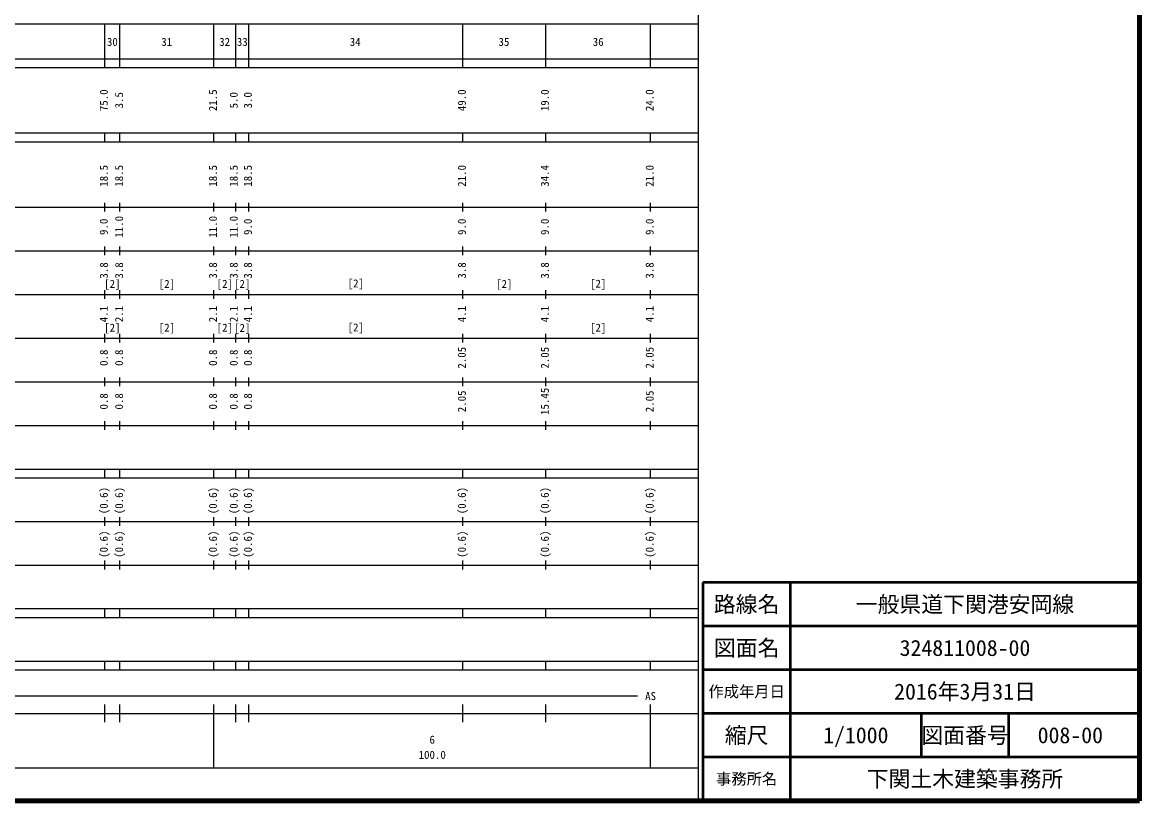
# Model space of a CAD drawing. Units: millimetres on the paper, enlarged 1000 times. Extents: x 40000 to 680000, y 20000 to 380000.
# Drawn here: x 424140 to 680000, y 20000 to 198357 of the extents above; entities that cross this region are included whole.
import ezdxf
from ezdxf.enums import TextEntityAlignment as Align

# ---------------------------------------------------------------- set-up
doc = ezdxf.new("R2010")
doc.units = ezdxf.units.MM
doc.header["$LTSCALE"] = 1000
for name, color, linetype, lineweight in [('M-TTL', 2, 'Continuous', 140), ('M-TTL-BAND', 7, 'Continuous', 25), ('M-TTL-FRAM', 2, 'Continuous', 50), ('M-TTL-LINE', 7, 'Continuous', 50)]:
    doc.layers.add(name, color=color, linetype=linetype, lineweight=lineweight)
doc.layers.add('M-TTL-TXT', color=7, linetype='Continuous')
doc.styles.add('ＭＳ ゴシック', font='')
doc.styles.get('ＭＳ ゴシック').set_extended_font_data('MS Gothic')

msp = doc.modelspace()

# ---------------------------------------------------------------- linework, layer by layer
at = {"layer": 'M-TTL'}
for p, q in [((680000, 20000), (680000, 380000)), ((40000, 20000), (680000, 20000))]:
    msp.add_line(p, q, dxfattribs=at)
at = {"layer": 'M-TTL-BAND'}
for p, q in [((579000, 20000), (579000, 370000)), ((68000, 198000), (579000, 198000)), ((443000, 188000), (443000, 198000)), ((446500, 188000), (446500, 198000)), ((468000, 188000), (468000, 198000)), ((473000, 188000), (473000, 198000)), ((476000, 188000), (476000, 198000)), ((525000, 188000), (525000, 198000)), ((544000, 188000), (544000, 198000)), ((568000, 188000), (568000, 198000)), ((40000, 190000), (579000, 190000)), ((40000, 188000), (579000, 188000)), ((40000, 173000), (579000, 173000)), ((443000, 171000), (443000, 173000)), ((446500, 171000), (446500, 173000)), ((468000, 171000), (468000, 173000)), ((473000, 171000), (473000, 173000)), ((476000, 171000), (476000, 173000)), ((525000, 171000), (525000, 173000)), ((544000, 171000), (544000, 173000)), ((568000, 171000), (568000, 173000)), ((40000, 171000), (579000, 171000)), ((443000, 155000), (443000, 157000)), ((446500, 155000), (446500, 157000)), ((468000, 155000), (468000, 157000)), ((473000, 155000), (473000, 157000)), ((476000, 155000), (476000, 157000)), ((525000, 155000), (525000, 157000)), ((544000, 155000), (544000, 157000)), ((568000, 155000), (568000, 157000)), ((40000, 156000), (579000, 156000)), ((46000, 146000), (579000, 146000)), ((443000, 145000), (443000, 147000)), ((446500, 145000), (446500, 147000)), ((468000, 145000), (468000, 147000)), ((473000, 145000), (473000, 147000)), ((476000, 145000), (476000, 147000)), ((525000, 145000), (525000, 147000)), ((544000, 145000), (544000, 147000)), ((568000, 145000), (568000, 147000)), ((52000, 136000), (579000, 136000)), ((443000, 135000), (443000, 137000)), ((446500, 135000), (446500, 137000)), ((468000, 135000), (468000, 137000)), ((473000, 135000), (473000, 137000)), ((476000, 135000), (476000, 137000)), ((525000, 135000), (525000, 137000)), ((544000, 135000), (544000, 137000)), ((568000, 135000), (568000, 137000)), ((46000, 126000), (579000, 126000)), ((443000, 125000), (443000, 127000)), ((446500, 125000), (446500, 127000)), ((468000, 125000), (468000, 127000)), ((473000, 125000), (473000, 127000)), ((476000, 125000), (476000, 127000)), ((525000, 125000), (525000, 127000)), ((544000, 125000), (544000, 127000)), ((568000, 125000), (568000, 127000)), ((52000, 116000), (579000, 116000)), ((443000, 115000), (443000, 117000)), ((446500, 115000), (446500, 117000)), ((468000, 115000), (468000, 117000)), ((473000, 115000), (473000, 117000)), ((476000, 115000), (476000, 117000)), ((525000, 115000), (525000, 117000)), ((544000, 115000), (544000, 117000)), ((568000, 115000), (568000, 117000)), ((46000, 106000), (579000, 106000)), ((443000, 105000), (443000, 107000)), ((446500, 105000), (446500, 107000)), ((468000, 105000), (468000, 107000)), ((473000, 105000), (473000, 107000)), ((476000, 105000), (476000, 107000)), ((525000, 105000), (525000, 107000)), ((544000, 105000), (544000, 107000)), ((568000, 105000), (568000, 107000)), ((40000, 96000), (579000, 96000)), ((443000, 94000), (443000, 96000)), ((446500, 94000), (446500, 96000)), ((468000, 94000), (468000, 96000)), ((473000, 94000), (473000, 96000)), ((476000, 94000), (476000, 96000)), ((525000, 94000), (525000, 96000)), ((544000, 94000), (544000, 96000)), ((568000, 94000), (568000, 96000)), ((40000, 94000), (579000, 94000)), ((443000, 83000), (443000, 85000)), ((446500, 83000), (446500, 85000)), ((468000, 83000), (468000, 85000)), ((473000, 83000), (473000, 85000)), ((476000, 83000), (476000, 85000)), ((525000, 83000), (525000, 85000)), ((544000, 83000), (544000, 85000)), ((568000, 83000), (568000, 85000)), ((49000, 84000), (579000, 84000)), ((443000, 73000), (443000, 75000)), ((446500, 73000), (446500, 75000)), ((468000, 73000), (468000, 75000)), ((473000, 73000), (473000, 75000)), ((476000, 73000), (476000, 75000)), ((525000, 73000), (525000, 75000)), ((544000, 73000), (544000, 75000)), ((568000, 73000), (568000, 75000)), ((40000, 74000), (579000, 74000)), ((40000, 64000), (579000, 64000)), ((443000, 62000), (443000, 64000)), ((446500, 62000), (446500, 64000)), ((468000, 62000), (468000, 64000)), ((473000, 62000), (473000, 64000)), ((476000, 62000), (476000, 64000)), ((525000, 62000), (525000, 64000)), ((544000, 62000), (544000, 64000)), ((568000, 62000), (568000, 64000)), ((40000, 62000), (579000, 62000)), ((40000, 52000), (579000, 52000)), ((443000, 50000), (443000, 52000)), ((446500, 50000), (446500, 52000)), ((468000, 50000), (468000, 52000)), ((473000, 50000), (473000, 52000)), ((476000, 50000), (476000, 52000)), ((525000, 50000), (525000, 52000)), ((544000, 50000), (544000, 52000)), ((568000, 50000), (568000, 52000)), ((40000, 50000), (579000, 50000)), ((71000, 44000), (565000, 44000)), ((443000, 38000), (443000, 42000)), ((446500, 38000), (446500, 42000)), ((468000, 27500), (468000, 42000)), ((473000, 38000), (473000, 42000)), ((476000, 38000), (476000, 42000)), ((525000, 38000), (525000, 42000)), ((544000, 38000), (544000, 42000)), ((568000, 27500), (568000, 42000)), ((40000, 40000), (579000, 40000)), ((68000, 27500), (579000, 27500))]:
    msp.add_line(p, q, dxfattribs=at)
at = {"layer": 'M-TTL-FRAM'}
for p, q in [((680000, 70000), (580000, 70000)), ((580000, 70000), (580000, 20000))]:
    msp.add_line(p, q, dxfattribs=at)
at = {"layer": 'M-TTL-LINE'}
for p, q in [((600000, 70000), (600000, 20000)), ((680000, 60000), (580000, 60000)), ((680000, 50000), (580000, 50000)), ((680000, 40000), (580000, 40000)), ((630000, 40000), (630000, 30000)), ((650000, 40000), (650000, 30000)), ((680000, 30000), (580000, 30000))]:
    msp.add_line(p, q, dxfattribs=at)

# ---------------------------------------------------------------- texts
at = {"layer": 'M-TTL-BAND', "style": 'ＭＳ ゴシック'}
for s, p in [('30', (444749, 192405)), ('31', (457205, 192405)), ('32', (470464, 192405)), ('33', (474510, 192405)), ('34', (500361, 192405)), ('35', (534425, 192405)), ('36', (556008, 192405)), ('[2]', (444750, 136964)), ('[2]', (457250, 136964)), ('[2]', (470500, 136964)), ('[2]', (474500, 136964)), ('[2]', (500500, 137073)), ('[2]', (534500, 136944)), ('[2]', (556000, 137009)), ('[2]', (444750, 126931)), ('[2]', (457250, 126931)), ('[2]', (470500, 126931)), ('[2]', (474500, 126879)), ('[2]', (500500, 126988)), ('[2]', (556000, 126924)), ('AS', (568000, 42500)), ('6', (518000, 32523)), ('100.0', (518000, 29033))]:
    msp.add_text(s, height=1833, dxfattribs=at).set_placement(p, align=Align.BOTTOM_CENTER)
for s, p in [('75.0', (444250, 180500)), ('3.5', (447750, 180500)), ('21.5', (469250, 180500)), ('5.0', (474000, 180500)), ('3.0', (477250, 180500)), ('49.0', (526250, 180500)), ('19.0', (545250, 180500)), ('24.0', (569250, 180500)), ('18.5', (444250, 163174)), ('18.5', (447750, 163174)), ('18.5', (469250, 163174)), ('18.5', (474000, 163174)), ('18.5', (477250, 163174)), ('21.0', (526250, 163174)), ('34.4', (545250, 163174)), ('21.0', (569250, 163174)), ('11.0', (447750, 151500)), ('11.0', (469250, 151500)), ('11.0', (474000, 151500)), ('9.0', (444250, 151500)), ('9.0', (477250, 151500)), ('9.0', (526250, 151500)), ('9.0', (545250, 151500)), ('9.0', (569250, 151500)), ('3.8', (444250, 141500)), ('3.8', (447750, 141500)), ('3.8', (469250, 141500)), ('3.8', (474000, 141500)), ('3.8', (477250, 141500)), ('3.8', (526250, 141500)), ('3.8', (545250, 141500)), ('3.8', (569250, 141500)), ('4.1', (444250, 131500)), ('2.1', (447750, 131500)), ('2.1', (469250, 131500)), ('2.1', (474000, 131500)), ('4.1', (477250, 131500)), ('4.1', (526250, 131500)), ('4.1', (545250, 131500)), ('4.1', (569250, 131500)), ('0.8', (444250, 121500)), ('0.8', (447750, 121500)), ('0.8', (469250, 121500)), ('0.8', (474000, 121500)), ('0.8', (477250, 121500)), ('2.05', (526250, 121500)), ('2.05', (545250, 121500)), ('2.05', (569250, 121500)), ('0.8', (444250, 111500)), ('0.8', (447750, 111500)), ('0.8', (469250, 111500)), ('0.8', (474000, 111500)), ('0.8', (477250, 111500)), ('2.05', (526250, 111500)), ('15.45', (545250, 111500)), ('2.05', (569250, 111500)), ('(0.6)', (444250, 88764)), ('(0.6)', (447750, 88764)), ('(0.6)', (469250, 88764)), ('(0.6)', (474000, 88764)), ('(0.6)', (477250, 88764)), ('(0.6)', (526250, 88764)), ('(0.6)', (545250, 88764)), ('(0.6)', (569250, 88764)), ('(0.6)', (444250, 78764)), ('(0.6)', (447750, 78764)), ('(0.6)', (469250, 78764)), ('(0.6)', (474000, 78764)), ('(0.6)', (477250, 78764)), ('(0.6)', (526250, 78764)), ('(0.6)', (545250, 78764)), ('(0.6)', (569250, 78764))]:
    msp.add_text(s, height=1833, rotation=90, dxfattribs=at).set_placement(p, align=Align.BOTTOM_CENTER)
at = {"layer": 'M-TTL-TXT', "style": 'ＭＳ ゴシック'}
for s, height, p in [('路線名', 3666, (590000, 65000)), ('路線名', 3666, (590000, 65000)), ('一般県道下関港安岡線', 3666, (640000, 65000)), ('図面名', 3666, (590000, 55000)), ('図面名', 3666, (590000, 55000)), ('324811008-00', 3666, (640000, 55000)), ('作成年月日', 2566, (590000, 45000)), ('作成年月日', 2566, (590000, 45000)), ('2016年3月31日', 3666, (640000, 45000)), ('縮尺', 3666, (590000, 35000)), ('縮尺', 3666, (590000, 35000)), ('1/1000', 3666, (615000, 35000)), ('図面番号', 3666, (640000, 35000)), ('図面番号', 3666, (640000, 35000)), ('008-00', 3666, (664125, 35000)), ('事務所名', 2566, (590000, 25000)), ('事務所名', 2566, (590000, 25000)), ('下関土木建築事務所', 3666, (640000, 25000))]:
    msp.add_text(s, height=height, dxfattribs=at).set_placement(p, align=Align.MIDDLE_CENTER)

doc.saveas('drawing.dxf')
